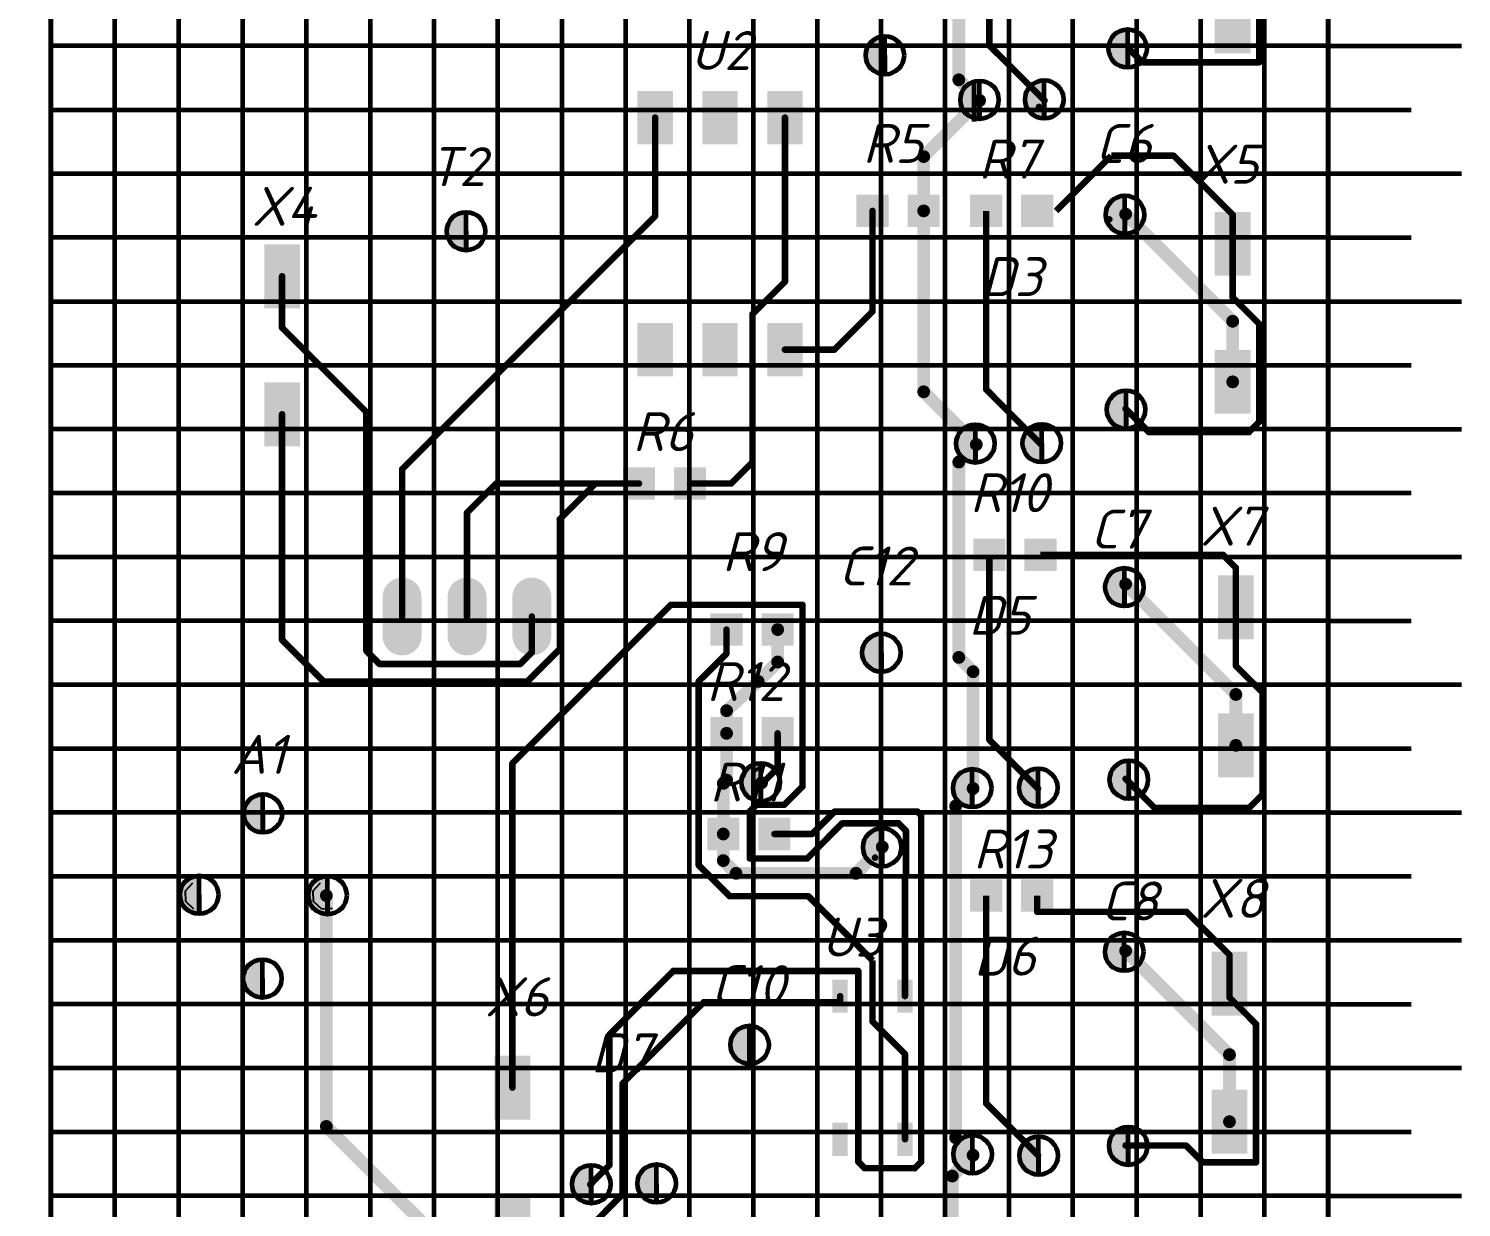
# Model space of a CAD drawing. Header units: millimetres. Extents: x 0 to 9139, y -367 to 2333.
# Drawn here: x 5731.8 to 5843.9, y 1647.3 to 1739.6 of the extents above; entities that cross this region are included whole.
import ezdxf

# ---------------------------------------------------------------- set-up
doc = ezdxf.new("R2010")
doc.units = ezdxf.units.MM
doc.header["$LTSCALE"] = 0.5
doc.layers.get('0').update_dxf_attribs({"lineweight": 60})
doc.layers.get('Defpoints').update_dxf_attribs({"color": 5})
for name, color, linetype in [('3-размеры', 6, 'Continuous'), ('TopLayer', 1, 'Continuous'), ('TopOverlay', 2, 'Continuous')]:
    doc.layers.add(name, color=color, linetype=linetype)
doc.layers.add('Слой1', color=7, linetype='Continuous', lineweight=60)
doc.styles.get("Standard").update_dxf_attribs({"font": 'isocpeui.ttf', "width": 0.9})
doc.dimstyles.new('ISO-25', dxfattribs={"dimtxt": 3.5, "dimasz": 3.5, "dimexe": 2, "dimexo": 0, "dimgap": 1, "dimtad": 1, "dimtoh": 1, "dimdec": 0, "dimtxsty": 'Standard', "dimcen": 2.5, "dimadec": 0, "dimazin": 0, "dimtfac": 1, "dimtdec": 0, "dimtmove": 0, "dimatfit": 3, "dimldrblk": 'DOTSMALL', "dimfxl": 1, "dimarcsym": 0})

# ---------------------------------------------------------------- blocks, each defined once
blk = doc.blocks.new('*U71')
blk.add_line((0, 1.97), (0, -1.97))
blk = doc.blocks.new('*U72')
at = {"color": 0, "linetype": 'ByBlock', "lineweight": -2, "transparency": 16777216}
for p in [(0, 0), (10, 0), (20, 0), (30, 0), (40, 0), (50, 0), (60, 0), (70, 0), (80, 0), (90, 0)]:
    blk.add_blockref('*U71', p, dxfattribs=at)
blk = doc.blocks.new('*U67')
blk.add_line((3.25, 0), (-3.25, 0))
blk = doc.blocks.new('*U68')
at = {"color": 0, "linetype": 'ByBlock', "lineweight": -2, "transparency": 16777216}
for p in [(0, 0), (0, -5), (0, -10), (0, -15), (0, -20), (0, -25), (0, -30), (0, -35), (0, -40), (0, -45), (0, -50), (0, -55), (0, -60), (0, -65), (0, -70), (0, -75), (0, -80), (0, -85), (0, -90)]:
    blk.add_blockref('*U67', p, dxfattribs=at)
blk = doc.blocks.new('*D83')
at = {"layer": '3-размеры', "color": 0, "lineweight": -2, "transparency": 16777216}
for p, q in [((5733.51, 1793.23), (5715.27, 1793.23)), ((5717.27, 1789.73), (5717.27, 1491.73)), ((5733.51, 1488.23), (5715.27, 1488.23))]:
    blk.add_line(p, q, dxfattribs=at)
at = {"layer": '3-размеры', "color": 0, "transparency": 16777216}
for points in [[(5716.68, 1789.73), (5717.85, 1789.73), (5717.27, 1793.23)], [(5716.68, 1491.73), (5717.85, 1491.73), (5717.27, 1488.23)]]:
    blk.add_solid(points, dxfattribs=at)
at = {"layer": 'Defpoints', "color": 0, "transparency": 16777216}
for p in [(5733.51, 1793.23), (5717.27, 1488.23), (5733.51, 1488.23)]:
    blk.add_point(p, dxfattribs=at)
at = {"layer": '3-размеры', "color": 0, "transparency": 16777216, "insert": (5714.52, 1640.73), "char_height": 3.5, "attachment_point": 5, "rotation": 90}
blk.add_mtext('150h12', dxfattribs=at)
blk = doc.blocks.new('_DotSmall')
at = {"color": 0, "linetype": 'ByBlock', "const_width": 0.5}
blk.add_lwpolyline([(-0.0625, 0, 1), (0.0625, 0, 1)], format="xyb", close=True, dxfattribs=at)
blk = doc.blocks.new('*D78')
at = {"layer": '3-размеры', "color": 0, "lineweight": -2, "transparency": 16777216}
for p, q in [((5738.51, 1783.23), (5725.18, 1783.23)), ((5727.18, 1779.73), (5727.18, 1496.76)), ((5738.52, 1493.26), (5725.18, 1493.26))]:
    blk.add_line(p, q, dxfattribs=at)
at = {"layer": '3-размеры', "color": 0, "transparency": 16777216}
for points in [[(5726.6, 1779.73), (5727.76, 1779.73), (5727.18, 1783.23)], [(5726.6, 1496.76), (5727.76, 1496.76), (5727.18, 1493.26)]]:
    blk.add_solid(points, dxfattribs=at)
at = {"layer": 'Defpoints', "color": 0, "transparency": 16777216}
for p in [(5738.51, 1783.23), (5727.18, 1493.26), (5738.52, 1493.26)]:
    blk.add_point(p, dxfattribs=at)
at = {"layer": '3-размеры', "color": 0, "transparency": 16777216, "insert": (5724.43, 1638.25), "char_height": 3.5, "attachment_point": 5, "rotation": 90}
blk.add_mtext('145%%P0.2', dxfattribs=at)
blk = doc.blocks.new('*U73')
for p, q in [((5, 152.5), (5, -152.5)), ((-5, 147.5), (-5, -152.5)), ((0.01, -152.5), (0.01, 147.5))]:
    blk.add_line(p, q)
blk = doc.blocks.new('*U74')
at = {"color": 0, "linetype": 'ByBlock', "lineweight": -2, "transparency": 16777216}
for p in [(0, 0), (15, 0), (30, 0), (45, 0), (60, 0), (75, 0), (90, 0)]:
    blk.add_blockref('*U73', p, dxfattribs=at)
blk = doc.blocks.new('*U75')
for p, q in [((50, 5), (-50, 5)), ((-50, 0), (50, 0)), ((-50, -5), (50, -5))]:
    blk.add_line(p, q)
blk = doc.blocks.new('*U76')
at = {"color": 0, "linetype": 'ByBlock', "lineweight": -2, "transparency": 16777216}
for p in [(0, 240), (0, 225), (0, 210), (0, 195), (0, 180), (0, 165), (0, 150)]:
    blk.add_blockref('*U75', p, dxfattribs=at)

msp = doc.modelspace()

# ---------------------------------------------------------------- hatches: boundary and pattern name
h = msp.add_hatch(color=256)
h.dxf.hatch_style = 1
h.paths.add_polyline_path([(5798.81, 1738.99, 0.414214), (5797.31, 1737.49, 0.414214), (5798.81, 1735.99), (5798.81, 1737.49)])
h = msp.add_hatch(color=256)
h.dxf.hatch_style = 1
h.paths.add_polyline_path([(5817.82, 1739.52, 0.414214), (5816.32, 1738.02, 0.414214), (5817.82, 1736.52), (5817.82, 1738.02)])
h = msp.add_hatch(color=256)
h.dxf.hatch_style = 1
h.paths.add_polyline_path([(5806.22, 1735.5, 0.414214), (5804.72, 1734, 0.414214), (5806.22, 1732.5), (5806.22, 1734)])
h = msp.add_hatch(color=256)
h.dxf.hatch_style = 1
h.paths.add_polyline_path([(5811.29, 1735.54, 0.414214), (5809.79, 1734.04, 0.414214), (5811.29, 1732.54), (5811.29, 1734.04)])
h = msp.add_hatch(color=256)
h.dxf.hatch_style = 1
h.paths.add_polyline_path([(5817.61, 1726.51, 0.414214), (5816.11, 1725.01, 0.414214), (5817.61, 1723.51), (5817.61, 1725.01)])
h = msp.add_hatch(color=256)
h.dxf.hatch_style = 1
h.paths.add_polyline_path([(5766.02, 1725.22, 0.414214), (5764.52, 1723.72, 0.414214), (5766.02, 1722.22), (5766.02, 1723.72)])
h = msp.add_hatch(color=256)
h.dxf.hatch_style = 1
h.paths.add_polyline_path([(5817.69, 1711.26, 0.414214), (5816.19, 1709.76, 0.414214), (5817.69, 1708.26), (5817.69, 1709.76)])
h = msp.add_hatch(color=256)
h.dxf.hatch_style = 1
h.paths.add_polyline_path([(5805.9, 1708.6, 0.414214), (5804.4, 1707.1, 0.414214), (5805.9, 1705.6), (5805.9, 1707.1)])
h = msp.add_hatch(color=256)
h.dxf.hatch_style = 1
h.paths.add_polyline_path([(5811.09, 1708.63, 0.414214), (5809.59, 1707.13, 0.414214), (5811.09, 1705.63), (5811.09, 1707.13)])
h = msp.add_hatch(color=256)
h.dxf.hatch_style = 1
h.paths.add_polyline_path([(5817.56, 1697.36, 0.414214), (5816.06, 1695.86, 0.414214), (5817.56, 1694.36), (5817.56, 1695.86)])
h = msp.add_hatch(color=256)
h.dxf.hatch_style = 1
h.paths.add_polyline_path([(5798.54, 1692.23, 0.414214), (5797.04, 1690.73, 0.414214), (5798.54, 1689.23), (5798.54, 1690.73)])
h = msp.add_hatch(color=256)
h.dxf.hatch_style = 1
h.paths.add_polyline_path([(5789.09, 1682.09, 0.414214), (5787.59, 1680.59, 0.414214), (5789.09, 1679.09), (5789.09, 1680.59)])
h = msp.add_hatch(color=256)
h.dxf.hatch_style = 1
h.paths.add_polyline_path([(5805.65, 1681.63, 0.414214), (5804.15, 1680.13, 0.414214), (5805.65, 1678.63), (5805.65, 1680.13)])
h = msp.add_hatch(color=256)
h.dxf.hatch_style = 1
h.paths.add_polyline_path([(5810.82, 1681.67, 0.414214), (5809.32, 1680.17, 0.414214), (5810.82, 1678.67), (5810.82, 1680.17)])
h = msp.add_hatch(color=256)
h.dxf.hatch_style = 1
h.paths.add_polyline_path([(5817.91, 1682.3, 0.414214), (5816.41, 1680.8, 0.414214), (5817.91, 1679.3), (5817.91, 1680.8)])
h = msp.add_hatch(color=256)
h.dxf.hatch_style = 1
h.paths.add_polyline_path([(5750.12, 1679.65, 0.414214), (5748.62, 1678.15, 0.414214), (5750.12, 1676.65), (5750.12, 1678.15)])
h = msp.add_hatch(color=256)
h.dxf.hatch_style = 1
h.paths.add_polyline_path([(5798.6, 1677, 0.414214), (5797.1, 1675.5, 0.414214), (5798.6, 1674), (5798.6, 1675.5)])
h = msp.add_hatch(color=256)
h.dxf.hatch_style = 1
h.paths.add_polyline_path([(5745.13, 1673.28, 0.414214), (5743.63, 1671.78, 0.414214), (5745.13, 1670.28), (5745.13, 1671.78)])
h = msp.add_hatch(color=256)
h.dxf.hatch_style = 1
h.paths.add_polyline_path([(5755.18, 1673.25, 0.414214), (5753.68, 1671.75, 0.414214), (5755.18, 1670.25), (5755.18, 1671.75)])
h = msp.add_hatch(color=256)
h.dxf.hatch_style = 1
h.paths.add_polyline_path([(5817.55, 1668.82, 0.414214), (5816.05, 1667.32, 0.414214), (5817.55, 1665.82), (5817.55, 1667.32)])
h = msp.add_hatch(color=256)
h.dxf.hatch_style = 1
h.paths.add_polyline_path([(5750.08, 1666.73, 0.414214), (5748.58, 1665.23, 0.414214), (5750.08, 1663.73), (5750.08, 1665.23)])
h = msp.add_hatch(color=256)
h.dxf.hatch_style = 1
h.paths.add_polyline_path([(5788.22, 1661.54, 0.414214), (5786.72, 1660.04, 0.414214), (5788.22, 1658.54), (5788.22, 1660.04)])
h = msp.add_hatch(color=256)
h.dxf.hatch_style = 1
h.paths.add_polyline_path([(5817.86, 1653.63, 0.414214), (5816.36, 1652.13, 0.414214), (5817.86, 1650.63), (5817.86, 1652.13)])
h = msp.add_hatch(color=256)
h.dxf.hatch_style = 1
h.paths.add_polyline_path([(5805.68, 1652.97, 0.414214), (5804.18, 1651.47, 0.414214), (5805.68, 1649.97), (5805.68, 1651.47)])
h = msp.add_hatch(color=256)
h.dxf.hatch_style = 1
h.paths.add_polyline_path([(5810.85, 1652.87, 0.414214), (5809.35, 1651.37, 0.414214), (5810.85, 1649.87), (5810.85, 1651.37)])
h = msp.add_hatch(color=256)
h.dxf.hatch_style = 1
h.paths.add_polyline_path([(5775.83, 1650.63, 0.414214), (5774.33, 1649.13, 0.414214), (5775.83, 1647.63), (5775.83, 1649.13)])
h = msp.add_hatch(color=256)
h.dxf.hatch_style = 1
h.paths.add_polyline_path([(5780.94, 1650.69, 0.414214), (5779.44, 1649.19, 0.414214), (5780.94, 1647.69), (5780.94, 1649.19)])

# ---------------------------------------------------------------- linework, layer by layer
for p, q in [((5733.51, 1488.23), (5733.51, 1788.23)), ((5833.51, 1488.23), (5833.51, 1788.23)), ((5833.51, 1785.73), (5833.51, 1488.23))]:
    msp.add_line(p, q)
at = {"layer": 'TopLayer'}
for p, q in [((5744.05, 1672.09), (5744.63, 1672.72)), ((5754.05, 1672.09), (5754.63, 1672.72)), ((5744.09, 1671.25), (5744.05, 1672.09)), ((5744.72, 1670.67), (5744.09, 1671.25)), ((5754.09, 1671.25), (5754.05, 1672.09)), ((5754.72, 1670.67), (5754.09, 1671.25)), ((5755.56, 1670.71), (5754.72, 1670.67))]:
    msp.add_line(p, q, dxfattribs=at)
for points, const_width in [([(5804.6, 1735.57), (5804.6, 1760.51)], 1), ([(5806.99, 1738.26), (5806.99, 1753.25)], 0.508), ([(5828.12, 1736.94), (5828.12, 1745.38)], 0.508), ([(5811.31, 1733.95), (5806.99, 1738.26)], 0.508), ([(5818.98, 1736.94), (5817.91, 1738.01)], 0.508), ([(5828.12, 1736.94), (5818.98, 1736.94)], 0.508), ([(5806.23, 1733.95), (5804.6, 1735.57)], 1), ([(5806.23, 1733.95), (5801.85, 1729.56)], 1), ([(5780.83, 1724.9), (5780.83, 1732.61)], 0.508), ([(5790.99, 1719.77), (5790.99, 1732.61)], 0.508), ([(5801.85, 1725.31), (5801.85, 1729.56)], 1), ([(5816.54, 1729.63), (5812.22, 1725.31)], 0.508), ([(5821.42, 1729.63), (5816.54, 1729.63)], 0.508), ([(5826.04, 1725.01), (5821.42, 1729.63)], 0.508), ([(5780.83, 1724.9), (5761.02, 1705.09)], 0.508), ([(5797.85, 1717.44), (5797.85, 1725.31)], 0.508), ([(5801.85, 1711.15), (5801.85, 1725.31)], 1), ([(5806.74, 1711.34), (5806.74, 1725.31)], 0.508), ([(5826.04, 1716.67), (5817.66, 1725.06)], 1), ([(5826.04, 1722.73), (5826.04, 1725.01)], 0.508), ([(5826.04, 1718.55), (5826.04, 1722.73)], 0.508), ([(5751.62, 1716.17), (5751.62, 1720.19)], 0.508), ([(5790.99, 1719.77), (5788.45, 1717.23)], 0.508), ([(5828.12, 1716.47), (5826.04, 1718.55)], 0.508), ([(5788.45, 1705.65), (5788.45, 1717.23)], 0.508), ([(5797.85, 1717.44), (5794.86, 1714.45)], 0.508), ([(5758.22, 1709.56), (5751.62, 1716.17)], 0.508), ([(5826.04, 1711.93), (5826.04, 1716.67)], 1), ([(5828.12, 1708.8), (5828.12, 1716.47)], 0.508), ([(5794.86, 1714.45), (5790.99, 1714.45)], 0.508), ([(5805.97, 1707.02), (5801.85, 1711.15)], 1), ([(5811.05, 1707.02), (5806.74, 1711.34)], 0.508), ([(5751.62, 1691.73), (5751.62, 1709.39)], 0.508), ([(5758.22, 1690.87), (5758.22, 1709.56)], 0.508), ([(5819.49, 1707.99), (5817.66, 1709.82)], 0.508), ([(5827.31, 1707.99), (5819.49, 1707.99)], 0.508), ([(5828.12, 1708.8), (5827.31, 1707.99)], 0.508), ([(5805.97, 1707.02), (5804.6, 1705.65)], 1), ([(5804.6, 1690.36), (5804.6, 1705.65)], 1), ([(5761.02, 1693.56), (5761.02, 1705.09)], 0.508), ([(5788.45, 1705.65), (5786.77, 1703.97)], 0.508), ([(5768.38, 1703.97), (5766.1, 1701.69)], 0.508), ([(5776.15, 1703.97), (5768.38, 1703.97)], 0.508), ([(5776.15, 1703.97), (5773.36, 1701.18)], 0.508), ([(5779.56, 1703.97), (5776.15, 1703.97)], 0.508), ([(5786.77, 1703.97), (5783.56, 1703.97)], 0.508), ([(5766.1, 1693.56), (5766.1, 1701.69)], 0.508), ([(5773.36, 1691.02), (5773.36, 1701.18)], 0.508), ([(5806.99, 1683.91), (5806.99, 1698.39)], 0.508), ([(5825.28, 1698.39), (5810.99, 1698.39)], 0.508), ([(5826.29, 1697.37), (5825.28, 1698.39)], 0.508), ([(5826.29, 1694.28), (5826.29, 1697.37)], 0.508), ([(5761.02, 1695.08), (5761.02, 1692.04)], 3.05), ([(5766.1, 1695.08), (5766.1, 1692.04)], 3.05), ([(5771.18, 1695.08), (5771.18, 1692.04)], 3.05), ([(5826.29, 1687.46), (5817.66, 1696.1)], 1), ([(5782.05, 1694.47), (5769.65, 1682.08)], 0.508), ([(5771.18, 1690.76), (5771.18, 1693.56)], 0.508), ([(5792.36, 1694.47), (5782.05, 1694.47)], 0.508), ([(5792.36, 1680.25), (5792.36, 1694.47)], 0.508), ([(5826.29, 1689.7), (5826.29, 1694.28)], 0.508), ([(5786.42, 1690.66), (5786.42, 1692.54)], 0.508), ([(5790.42, 1690), (5790.42, 1692.54)], 1), ([(5754.87, 1688.48), (5751.62, 1691.73)], 0.508), ([(5759.24, 1689.85), (5758.22, 1690.87)], 0.508), ([(5771.18, 1690.76), (5770.27, 1689.85)], 0.508), ([(5773.36, 1691.02), (5770.82, 1688.48)], 0.508), ([(5786.42, 1690.66), (5784.23, 1688.48)], 0.508), ([(5790.42, 1690), (5788.89, 1688.48)], 1), ([(5805.72, 1689.24), (5804.6, 1690.36)], 1), ([(5770.27, 1689.85), (5759.24, 1689.85)], 0.508), ([(5805.72, 1680.1), (5805.72, 1689.24)], 1), ([(5828.38, 1687.62), (5826.29, 1689.7)], 0.508), ([(5770.82, 1688.48), (5754.87, 1688.48)], 0.508), ([(5784.23, 1674.1), (5784.23, 1688.48)], 0.508), ([(5788.89, 1688.48), (5786.42, 1686.19)], 1), ([(5826.29, 1683.48), (5826.29, 1687.46)], 1), ([(5828.38, 1679.64), (5828.38, 1687.62)], 0.508), ([(5786.42, 1684.42), (5786.42, 1686.19)], 1), ([(5786.42, 1680.76), (5786.42, 1684.42)], 1), ([(5790.42, 1681.71), (5790.42, 1684.42)], 0.508), ([(5810.8, 1680.1), (5806.99, 1683.91)], 0.508), ([(5769.65, 1656.69), (5769.65, 1682.08)], 0.508), ([(5790.42, 1681.71), (5789.21, 1680.5)], 0.508), ([(5786.42, 1680.76), (5786.16, 1680.5)], 1), ([(5786.16, 1676.54), (5786.16, 1680.5)], 1), ([(5792.36, 1680.25), (5790.93, 1678.83)], 0.508), ([(5805.72, 1680.1), (5804.35, 1678.73)], 1), ([(5819.94, 1678.57), (5817.66, 1680.86)], 0.508), ([(5788.75, 1678.83), (5788.25, 1678.32)], 0.508), ([(5790.93, 1678.83), (5788.75, 1678.83)], 0.508), ([(5804.35, 1652.77), (5804.35, 1678.73)], 1), ([(5828.38, 1679.64), (5827.31, 1678.57)], 0.508), ([(5788.25, 1674.62), (5788.25, 1678.32)], 0.508), ([(5794.87, 1678.29), (5793.12, 1676.54)], 0.508), ([(5801.37, 1678.29), (5794.87, 1678.29)], 0.508), ([(5801.66, 1678), (5801.37, 1678.29)], 0.508), ([(5801.66, 1650.89), (5801.66, 1678)], 0.508), ([(5827.31, 1678.57), (5819.94, 1678.57)], 0.508), ([(5786.16, 1674.46), (5786.16, 1676.54)], 1), ([(5795.48, 1677.38), (5792.72, 1674.62)], 0.508), ([(5799.88, 1677.38), (5795.48, 1677.38)], 0.508), ([(5800.46, 1676.8), (5799.88, 1677.38)], 0.508), ([(5800.46, 1673.21), (5800.46, 1676.8)], 0.508), ([(5793.12, 1676.54), (5790.16, 1676.54)], 0.508), ([(5798.61, 1675.53), (5796.55, 1673.46)], 1), ([(5787.16, 1673.46), (5786.16, 1674.46)], 1), ([(5792.72, 1674.62), (5788.25, 1674.62)], 0.508), ([(5786.67, 1671.67), (5784.23, 1674.1)], 0.508), ([(5796.55, 1673.46), (5787.16, 1673.46)], 1), ([(5800.46, 1673.21), (5800.39, 1673.14)], 0.508), ([(5800.39, 1663.85), (5800.39, 1673.14)], 0.508), ([(5755.09, 1653.65), (5755.09, 1671.72)], 1), ([(5792.82, 1671.67), (5786.67, 1671.67)], 0.508), ([(5797.85, 1666.64), (5792.82, 1671.67)], 0.508), ([(5806.74, 1655.46), (5806.74, 1671.72)], 0.508), ([(5810.74, 1670.45), (5810.74, 1671.72)], 0.508), ([(5822.43, 1670.45), (5810.74, 1670.45)], 0.508), ([(5825.79, 1667.09), (5822.43, 1670.45)], 0.508), ([(5825.79, 1659.27), (5817.66, 1667.4)], 1), ([(5797.85, 1661.86), (5797.85, 1666.64)], 0.508), ([(5825.79, 1664.82), (5825.79, 1667.09)], 0.508), ([(5782.25, 1665.82), (5777.24, 1660.82)], 0.508), ([(5796.73, 1665.82), (5782.25, 1665.82)], 0.508), ([(5796.73, 1650.89), (5796.73, 1665.82)], 0.508), ([(5825.79, 1663.74), (5825.79, 1664.82)], 0.508), ([(5784.64, 1663.38), (5778.29, 1657.03)], 0.508), ([(5795.31, 1663.38), (5784.64, 1663.38)], 0.508), ([(5795.31, 1663.38), (5795.31, 1663.85)], 0.508), ([(5827.87, 1661.66), (5825.79, 1663.74)], 0.508), ([(5800.39, 1659.32), (5797.85, 1661.86)], 0.508), ([(5827.87, 1650.84), (5827.87, 1661.66)], 0.508), ([(5777.24, 1650.61), (5777.24, 1660.82)], 0.508), ([(5800.39, 1652.65), (5800.39, 1659.32)], 0.508), ([(5825.79, 1654.02), (5825.79, 1659.27)], 1), ([(5778.29, 1648.35), (5778.29, 1657.03)], 0.508), ([(5810.8, 1651.4), (5806.74, 1655.46)], 0.508), ([(5770.1, 1638.65), (5755.09, 1653.65)], 1), ([(5805.72, 1651.4), (5804.35, 1652.77)], 1), ([(5822.38, 1652.16), (5817.66, 1652.16)], 0.508), ([(5823.7, 1650.84), (5822.38, 1652.16)], 0.508), ([(5797.24, 1650.38), (5796.73, 1650.89)], 0.508), ([(5801.66, 1650.89), (5801.15, 1650.38)], 0.508), ([(5805.72, 1651.4), (5804.09, 1649.77)], 1), ([(5827.87, 1650.84), (5823.7, 1650.84)], 0.508), ([(5777.24, 1650.61), (5775.75, 1649.11)], 0.508), ([(5801.15, 1650.38), (5797.24, 1650.38)], 0.508), ([(5804.09, 1622.29), (5804.09, 1649.77)], 1), ([(5778.29, 1648.35), (5775.85, 1645.91)], 0.508)]:
    msp.add_lwpolyline(points, dxfattribs=dict(at, const_width=const_width))
for points, const_width in [([(5807.12, 1738.26, -1), (5806.86, 1738.26, -1)], 0.254), ([(5807.12, 1738.26, -1), (5806.86, 1738.26, -1)], 0.254), ([(5818.04, 1738.01, -1), (5817.79, 1738.01, -1)], 0.254), ([(5819.11, 1736.94, -1), (5818.85, 1736.94, -1)], 0.254), ([(5819.11, 1736.94, -1), (5818.85, 1736.94, -1)], 0.254), ([(5828.25, 1736.94, -1), (5828, 1736.94, -1)], 0.254), ([(5828.25, 1736.94, -1), (5828, 1736.94, -1)], 0.254), ([(5804.85, 1735.57, -1), (5804.35, 1735.57, -1)], 0.5), ([(5804.85, 1735.57, -1), (5804.35, 1735.57, -1)], 0.5), ([(5806.48, 1733.95, -1), (5805.98, 1733.95, -1)], 0.5), ([(5806.48, 1733.95, -1), (5805.98, 1733.95, -1)], 0.5), ([(5811.44, 1733.95, -1), (5811.18, 1733.95, -1)], 0.254), ([(5811, 1733.45, -1), (5810.75, 1733.45, -1)], 0.254), ([(5780.96, 1732.61, -1), (5780.7, 1732.61, -1)], 0.254), ([(5791.12, 1732.61, -1), (5790.86, 1732.61, -1)], 0.254), ([(5802.1, 1729.56, -1), (5801.6, 1729.56, -1)], 0.5), ([(5802.1, 1729.56, -1), (5801.6, 1729.56, -1)], 0.5), ([(5821.54, 1729.63, -1), (5821.29, 1729.63, -1)], 0.254), ([(5821.54, 1729.63, -1), (5821.29, 1729.63, -1)], 0.254), ([(5780.96, 1724.9, -1), (5780.7, 1724.9, -1)], 0.254), ([(5780.96, 1724.9, -1), (5780.7, 1724.9, -1)], 0.254), ([(5797.97, 1725.31, -1), (5797.72, 1725.31, -1)], 0.254), ([(5802.1, 1725.31, -1), (5801.6, 1725.31, -1)], 0.5), ([(5802.1, 1725.31, -1), (5801.6, 1725.31, -1)], 0.5), ([(5817.91, 1725.06, -1), (5817.41, 1725.06, -1)], 0.5), ([(5826.17, 1725.01, -1), (5825.91, 1725.01, -1)], 0.254), ([(5826.17, 1725.01, -1), (5825.91, 1725.01, -1)], 0.254), ([(5816.51, 1724.65, -1), (5816.26, 1724.65, -1)], 0.254), ([(5816.51, 1724.65, -1), (5816.26, 1724.65, -1)], 0.254), ([(5826.17, 1722.73, -1), (5825.91, 1722.73, -1)], 0.254), ([(5826.17, 1722.73, -1), (5825.91, 1722.73, -1)], 0.254), ([(5751.75, 1720.19, -1), (5751.49, 1720.19, -1)], 0.254), ([(5791.12, 1719.77, -1), (5790.86, 1719.77, -1)], 0.254), ([(5791.12, 1719.77, -1), (5790.86, 1719.77, -1)], 0.254), ([(5826.17, 1718.55, -1), (5825.91, 1718.55, -1)], 0.254), ([(5826.17, 1718.55, -1), (5825.91, 1718.55, -1)], 0.254), ([(5788.58, 1717.23, -1), (5788.32, 1717.23, -1)], 0.254), ([(5788.58, 1717.23, -1), (5788.32, 1717.23, -1)], 0.254), ([(5797.97, 1717.44, -1), (5797.72, 1717.44, -1)], 0.254), ([(5797.97, 1717.44, -1), (5797.72, 1717.44, -1)], 0.254), ([(5751.75, 1716.17, -1), (5751.49, 1716.17, -1)], 0.254), ([(5751.75, 1716.17, -1), (5751.49, 1716.17, -1)], 0.254), ([(5826.29, 1716.67, -1), (5825.79, 1716.67, -1)], 0.5), ([(5826.29, 1716.67, -1), (5825.79, 1716.67, -1)], 0.5), ([(5828.25, 1716.47, -1), (5828, 1716.47, -1)], 0.254), ([(5828.25, 1716.47, -1), (5828, 1716.47, -1)], 0.254), ([(5791.12, 1714.45, -1), (5790.86, 1714.45, -1)], 0.254), ([(5794.99, 1714.45, -1), (5794.74, 1714.45, -1)], 0.254), ([(5794.99, 1714.45, -1), (5794.74, 1714.45, -1)], 0.254), ([(5802.1, 1711.15, -1), (5801.6, 1711.15, -1)], 0.5), ([(5802.1, 1711.15, -1), (5801.6, 1711.15, -1)], 0.5), ([(5826.29, 1711.93, -1), (5825.79, 1711.93, -1)], 0.5), ([(5806.86, 1711.34, -1), (5806.61, 1711.34, -1)], 0.254), ([(5806.86, 1711.34, -1), (5806.61, 1711.34, -1)], 0.254), ([(5751.75, 1709.39, -1), (5751.49, 1709.39, -1)], 0.254), ([(5758.35, 1709.56, -1), (5758.1, 1709.56, -1)], 0.254), ([(5758.35, 1709.56, -1), (5758.1, 1709.56, -1)], 0.254), ([(5817.79, 1709.82, -1), (5817.53, 1709.82, -1)], 0.254), ([(5819.61, 1707.99, -1), (5819.36, 1707.99, -1)], 0.254), ([(5819.61, 1707.99, -1), (5819.36, 1707.99, -1)], 0.254), ([(5827.44, 1707.99, -1), (5827.18, 1707.99, -1)], 0.254), ([(5827.44, 1707.99, -1), (5827.18, 1707.99, -1)], 0.254), ([(5828.25, 1708.8, -1), (5828, 1708.8, -1)], 0.254), ([(5828.25, 1708.8, -1), (5828, 1708.8, -1)], 0.254), ([(5806.22, 1707.02, -1), (5805.72, 1707.02, -1)], 0.5), ([(5806.22, 1707.02, -1), (5805.72, 1707.02, -1)], 0.5), ([(5811.18, 1707.02, -1), (5810.93, 1707.02, -1)], 0.254), ([(5804.85, 1705.65, -1), (5804.35, 1705.65, -1)], 0.5), ([(5804.85, 1705.65, -1), (5804.35, 1705.65, -1)], 0.5), ([(5761.14, 1705.09, -1), (5760.89, 1705.09, -1)], 0.254), ([(5761.14, 1705.09, -1), (5760.89, 1705.09, -1)], 0.254), ([(5788.58, 1705.65, -1), (5788.32, 1705.65, -1)], 0.254), ([(5788.58, 1705.65, -1), (5788.32, 1705.65, -1)], 0.254), ([(5768.51, 1703.97, -1), (5768.26, 1703.97, -1)], 0.254), ([(5768.51, 1703.97, -1), (5768.26, 1703.97, -1)], 0.254), ([(5776.28, 1703.97, -1), (5776.03, 1703.97, -1)], 0.254), ([(5776.28, 1703.97, -1), (5776.03, 1703.97, -1)], 0.254), ([(5776.28, 1703.97, -1), (5776.03, 1703.97, -1)], 0.254), ([(5779.69, 1703.97, -1), (5779.43, 1703.97, -1)], 0.254), ([(5783.69, 1703.97, -1), (5783.43, 1703.97, -1)], 0.254), ([(5786.9, 1703.97, -1), (5786.65, 1703.97, -1)], 0.254), ([(5786.9, 1703.97, -1), (5786.65, 1703.97, -1)], 0.254), ([(5766.22, 1701.69, -1), (5765.97, 1701.69, -1)], 0.254), ([(5766.22, 1701.69, -1), (5765.97, 1701.69, -1)], 0.254), ([(5773.49, 1701.18, -1), (5773.23, 1701.18, -1)], 0.254), ([(5773.49, 1701.18, -1), (5773.23, 1701.18, -1)], 0.254), ([(5825.41, 1698.39, -1), (5825.15, 1698.39, -1)], 0.254), ([(5825.41, 1698.39, -1), (5825.15, 1698.39, -1)], 0.254), ([(5826.42, 1697.37, -1), (5826.17, 1697.37, -1)], 0.254), ([(5826.42, 1697.37, -1), (5826.17, 1697.37, -1)], 0.254), ([(5761.78, 1695.08, -1), (5760.25, 1695.08, -1)], 1.52), ([(5766.86, 1695.08, -1), (5765.33, 1695.08, -1)], 1.52), ([(5771.94, 1695.08, -1), (5770.41, 1695.08, -1)], 1.52), ([(5817.91, 1696.1, -1), (5817.41, 1696.1, -1)], 0.5), ([(5761.14, 1693.56, -1), (5760.89, 1693.56, -1)], 0.254), ([(5766.22, 1693.56, -1), (5765.97, 1693.56, -1)], 0.254), ([(5771.3, 1693.56, -1), (5771.05, 1693.56, -1)], 0.254), ([(5782.17, 1694.47, -1), (5781.92, 1694.47, -1)], 0.254), ([(5782.17, 1694.47, -1), (5781.92, 1694.47, -1)], 0.254), ([(5792.49, 1694.47, -1), (5792.23, 1694.47, -1)], 0.254), ([(5792.49, 1694.47, -1), (5792.23, 1694.47, -1)], 0.254), ([(5826.42, 1694.28, -1), (5826.17, 1694.28, -1)], 0.254), ([(5826.42, 1694.28, -1), (5826.17, 1694.28, -1)], 0.254), ([(5761.78, 1692.04, -1), (5760.25, 1692.04, -1)], 1.52), ([(5766.86, 1692.04, -1), (5765.33, 1692.04, -1)], 1.52), ([(5771.94, 1692.04, -1), (5770.41, 1692.04, -1)], 1.52), ([(5786.54, 1692.54, -1), (5786.29, 1692.54, -1)], 0.254), ([(5790.67, 1692.54, -1), (5790.17, 1692.54, -1)], 0.5), ([(5751.75, 1691.73, -1), (5751.49, 1691.73, -1)], 0.254), ([(5751.75, 1691.73, -1), (5751.49, 1691.73, -1)], 0.254), ([(5758.35, 1690.87, -1), (5758.1, 1690.87, -1)], 0.254), ([(5758.35, 1690.87, -1), (5758.1, 1690.87, -1)], 0.254), ([(5771.3, 1690.76, -1), (5771.05, 1690.76, -1)], 0.254), ([(5771.3, 1690.76, -1), (5771.05, 1690.76, -1)], 0.254), ([(5773.49, 1691.02, -1), (5773.23, 1691.02, -1)], 0.254), ([(5773.49, 1691.02, -1), (5773.23, 1691.02, -1)], 0.254), ([(5786.54, 1690.66, -1), (5786.29, 1690.66, -1)], 0.254), ([(5786.54, 1690.66, -1), (5786.29, 1690.66, -1)], 0.254), ([(5790.67, 1690, -1), (5790.17, 1690, -1)], 0.5), ([(5790.67, 1690, -1), (5790.17, 1690, -1)], 0.5), ([(5804.85, 1690.36, -1), (5804.35, 1690.36, -1)], 0.5), ([(5804.85, 1690.36, -1), (5804.35, 1690.36, -1)], 0.5), ([(5759.37, 1689.85, -1), (5759.11, 1689.85, -1)], 0.254), ([(5759.37, 1689.85, -1), (5759.11, 1689.85, -1)], 0.254), ([(5770.4, 1689.85, -1), (5770.14, 1689.85, -1)], 0.254), ([(5770.4, 1689.85, -1), (5770.14, 1689.85, -1)], 0.254), ([(5805.97, 1689.24, -1), (5805.47, 1689.24, -1)], 0.5), ([(5805.97, 1689.24, -1), (5805.47, 1689.24, -1)], 0.5), ([(5826.42, 1689.7, -1), (5826.17, 1689.7, -1)], 0.254), ([(5826.42, 1689.7, -1), (5826.17, 1689.7, -1)], 0.254), ([(5755, 1688.48, -1), (5754.74, 1688.48, -1)], 0.254), ([(5755, 1688.48, -1), (5754.74, 1688.48, -1)], 0.254), ([(5770.95, 1688.48, -1), (5770.69, 1688.48, -1)], 0.254), ([(5770.95, 1688.48, -1), (5770.69, 1688.48, -1)], 0.254), ([(5784.36, 1688.48, -1), (5784.11, 1688.48, -1)], 0.254), ([(5784.36, 1688.48, -1), (5784.11, 1688.48, -1)], 0.254), ([(5789.14, 1688.48, -1), (5788.64, 1688.48, -1)], 0.5), ([(5789.14, 1688.48, -1), (5788.64, 1688.48, -1)], 0.5), ([(5826.54, 1687.46, -1), (5826.04, 1687.46, -1)], 0.5), ([(5826.54, 1687.46, -1), (5826.04, 1687.46, -1)], 0.5), ([(5828.5, 1687.62, -1), (5828.25, 1687.62, -1)], 0.254), ([(5828.5, 1687.62, -1), (5828.25, 1687.62, -1)], 0.254), ([(5786.67, 1686.19, -1), (5786.17, 1686.19, -1)], 0.5), ([(5786.67, 1686.19, -1), (5786.17, 1686.19, -1)], 0.5), ([(5786.67, 1684.42, -1), (5786.17, 1684.42, -1)], 0.5), ([(5786.67, 1684.42, -1), (5786.17, 1684.42, -1)], 0.5), ([(5790.54, 1684.42, -1), (5790.29, 1684.42, -1)], 0.254), ([(5807.12, 1683.91, -1), (5806.86, 1683.91, -1)], 0.254), ([(5807.12, 1683.91, -1), (5806.86, 1683.91, -1)], 0.254), ([(5826.54, 1683.48, -1), (5826.04, 1683.48, -1)], 0.5), ([(5769.78, 1682.08, -1), (5769.53, 1682.08, -1)], 0.254), ([(5769.78, 1682.08, -1), (5769.53, 1682.08, -1)], 0.254), ([(5790.54, 1681.71, -1), (5790.29, 1681.71, -1)], 0.254), ([(5790.54, 1681.71, -1), (5790.29, 1681.71, -1)], 0.254), ([(5786.41, 1680.5, -1), (5785.91, 1680.5, -1)], 0.5), ([(5786.41, 1680.5, -1), (5785.91, 1680.5, -1)], 0.5), ([(5786.67, 1680.76, -1), (5786.17, 1680.76, -1)], 0.5), ([(5786.67, 1680.76, -1), (5786.17, 1680.76, -1)], 0.5), ([(5789.41, 1680.55, -1), (5788.91, 1680.55, -1)], 0.5), ([(5789.41, 1680.55, -1), (5788.91, 1680.55, -1)], 0.5), ([(5789.34, 1680.5, -1), (5789.08, 1680.5, -1)], 0.254), ([(5792.49, 1680.25, -1), (5792.23, 1680.25, -1)], 0.254), ([(5792.49, 1680.25, -1), (5792.23, 1680.25, -1)], 0.254), ([(5805.97, 1680.1, -1), (5805.47, 1680.1, -1)], 0.5), ([(5805.97, 1680.1, -1), (5805.47, 1680.1, -1)], 0.5), ([(5810.93, 1680.1, -1), (5810.67, 1680.1, -1)], 0.254), ([(5817.79, 1680.86, -1), (5817.53, 1680.86, -1)], 0.254), ([(5788.88, 1678.83, -1), (5788.63, 1678.83, -1)], 0.254), ([(5788.88, 1678.83, -1), (5788.63, 1678.83, -1)], 0.254), ([(5791.06, 1678.83, -1), (5790.81, 1678.83, -1)], 0.254), ([(5791.06, 1678.83, -1), (5790.81, 1678.83, -1)], 0.254), ([(5804.6, 1678.73, -1), (5804.1, 1678.73, -1)], 0.5), ([(5804.6, 1678.73, -1), (5804.1, 1678.73, -1)], 0.5), ([(5828.5, 1679.64, -1), (5828.25, 1679.64, -1)], 0.254), ([(5828.5, 1679.64, -1), (5828.25, 1679.64, -1)], 0.254), ([(5788.37, 1678.32, -1), (5788.12, 1678.32, -1)], 0.254), ([(5788.37, 1678.32, -1), (5788.12, 1678.32, -1)], 0.254), ([(5795, 1678.29, -1), (5794.74, 1678.29, -1)], 0.254), ([(5795, 1678.29, -1), (5794.74, 1678.29, -1)], 0.254), ([(5801.5, 1678.29, -1), (5801.24, 1678.29, -1)], 0.254), ([(5801.5, 1678.29, -1), (5801.24, 1678.29, -1)], 0.254), ([(5801.78, 1678, -1), (5801.53, 1678, -1)], 0.254), ([(5801.78, 1678, -1), (5801.53, 1678, -1)], 0.254), ([(5820.07, 1678.57, -1), (5819.82, 1678.57, -1)], 0.254), ([(5820.07, 1678.57, -1), (5819.82, 1678.57, -1)], 0.254), ([(5827.44, 1678.57, -1), (5827.18, 1678.57, -1)], 0.254), ([(5827.44, 1678.57, -1), (5827.18, 1678.57, -1)], 0.254), ([(5786.41, 1676.54, -1), (5785.91, 1676.54, -1)], 0.5), ([(5786.41, 1676.54, -1), (5785.91, 1676.54, -1)], 0.5), ([(5795.61, 1677.38, -1), (5795.36, 1677.38, -1)], 0.254), ([(5795.61, 1677.38, -1), (5795.36, 1677.38, -1)], 0.254), ([(5800.01, 1677.38, -1), (5799.75, 1677.38, -1)], 0.254), ([(5800.01, 1677.38, -1), (5799.75, 1677.38, -1)], 0.254), ([(5800.59, 1676.8, -1), (5800.34, 1676.8, -1)], 0.254), ([(5800.59, 1676.8, -1), (5800.34, 1676.8, -1)], 0.254), ([(5790.29, 1676.54, -1), (5790.04, 1676.54, -1)], 0.254), ([(5793.25, 1676.54, -1), (5793, 1676.54, -1)], 0.254), ([(5793.25, 1676.54, -1), (5793, 1676.54, -1)], 0.254), ([(5798.86, 1675.53, -1), (5798.36, 1675.53, -1)], 0.5), ([(5786.41, 1674.46, -1), (5785.91, 1674.46, -1)], 0.5), ([(5786.41, 1674.46, -1), (5785.91, 1674.46, -1)], 0.5), ([(5788.37, 1674.62, -1), (5788.12, 1674.62, -1)], 0.254), ([(5788.37, 1674.62, -1), (5788.12, 1674.62, -1)], 0.254), ([(5792.85, 1674.62, -1), (5792.6, 1674.62, -1)], 0.254), ([(5792.85, 1674.62, -1), (5792.6, 1674.62, -1)], 0.254), ([(5798.17, 1674.69, -1), (5797.91, 1674.69, -1)], 0.254), ([(5798.17, 1674.69, -1), (5797.91, 1674.69, -1)], 0.254), ([(5784.36, 1674.1, -1), (5784.11, 1674.1, -1)], 0.254), ([(5784.36, 1674.1, -1), (5784.11, 1674.1, -1)], 0.254), ([(5787.41, 1673.46, -1), (5786.91, 1673.46, -1)], 0.5), ([(5787.41, 1673.46, -1), (5786.91, 1673.46, -1)], 0.5), ([(5796.8, 1673.46, -1), (5796.3, 1673.46, -1)], 0.5), ([(5796.8, 1673.46, -1), (5796.3, 1673.46, -1)], 0.5), ([(5800.59, 1673.21, -1), (5800.34, 1673.21, -1)], 0.254), ([(5800.59, 1673.21, -1), (5800.34, 1673.21, -1)], 0.254), ([(5800.51, 1673.14, -1), (5800.26, 1673.14, -1)], 0.254), ([(5800.51, 1673.14, -1), (5800.26, 1673.14, -1)], 0.254), ([(5755.34, 1671.72, -1), (5754.84, 1671.72, -1)], 0.5), ([(5786.8, 1671.67, -1), (5786.54, 1671.67, -1)], 0.254), ([(5786.8, 1671.67, -1), (5786.54, 1671.67, -1)], 0.254), ([(5792.94, 1671.67, -1), (5792.69, 1671.67, -1)], 0.254), ([(5792.94, 1671.67, -1), (5792.69, 1671.67, -1)], 0.254), ([(5810.86, 1670.45, -1), (5810.61, 1670.45, -1)], 0.254), ([(5810.86, 1670.45, -1), (5810.61, 1670.45, -1)], 0.254), ([(5822.56, 1670.45, -1), (5822.31, 1670.45, -1)], 0.254), ([(5822.56, 1670.45, -1), (5822.31, 1670.45, -1)], 0.254), ([(5817.91, 1667.4, -1), (5817.41, 1667.4, -1)], 0.5), ([(5825.91, 1667.09, -1), (5825.66, 1667.09, -1)], 0.254), ([(5825.91, 1667.09, -1), (5825.66, 1667.09, -1)], 0.254), ([(5782.38, 1665.82, -1), (5782.12, 1665.82, -1)], 0.254), ([(5782.38, 1665.82, -1), (5782.12, 1665.82, -1)], 0.254), ([(5796.86, 1665.82, -1), (5796.6, 1665.82, -1)], 0.254), ([(5796.86, 1665.82, -1), (5796.6, 1665.82, -1)], 0.254), ([(5825.91, 1664.82, -1), (5825.66, 1664.82, -1)], 0.254), ([(5825.91, 1664.82, -1), (5825.66, 1664.82, -1)], 0.254), ([(5784.77, 1663.38, -1), (5784.51, 1663.38, -1)], 0.254), ([(5784.77, 1663.38, -1), (5784.51, 1663.38, -1)], 0.254), ([(5795.43, 1663.85, -1), (5795.18, 1663.85, -1)], 0.254), ([(5795.43, 1663.38, -1), (5795.18, 1663.38, -1)], 0.254), ([(5795.43, 1663.38, -1), (5795.18, 1663.38, -1)], 0.254), ([(5800.51, 1663.85, -1), (5800.26, 1663.85, -1)], 0.254), ([(5825.91, 1663.74, -1), (5825.66, 1663.74, -1)], 0.254), ([(5825.91, 1663.74, -1), (5825.66, 1663.74, -1)], 0.254), ([(5797.97, 1661.86, -1), (5797.72, 1661.86, -1)], 0.254), ([(5797.97, 1661.86, -1), (5797.72, 1661.86, -1)], 0.254), ([(5828, 1661.66, -1), (5827.74, 1661.66, -1)], 0.254), ([(5828, 1661.66, -1), (5827.74, 1661.66, -1)], 0.254), ([(5777.37, 1660.82, -1), (5777.12, 1660.82, -1)], 0.254), ([(5777.37, 1660.82, -1), (5777.12, 1660.82, -1)], 0.254), ([(5800.51, 1659.32, -1), (5800.26, 1659.32, -1)], 0.254), ([(5800.51, 1659.32, -1), (5800.26, 1659.32, -1)], 0.254), ([(5826.04, 1659.27, -1), (5825.54, 1659.27, -1)], 0.5), ([(5826.04, 1659.27, -1), (5825.54, 1659.27, -1)], 0.5), ([(5769.78, 1656.69, -1), (5769.53, 1656.69, -1)], 0.254), ([(5778.42, 1657.03, -1), (5778.16, 1657.03, -1)], 0.254), ([(5778.42, 1657.03, -1), (5778.16, 1657.03, -1)], 0.254), ([(5806.86, 1655.46, -1), (5806.61, 1655.46, -1)], 0.254), ([(5806.86, 1655.46, -1), (5806.61, 1655.46, -1)], 0.254), ([(5826.04, 1654.02, -1), (5825.54, 1654.02, -1)], 0.5), ([(5755.34, 1653.65, -1), (5754.84, 1653.65, -1)], 0.5), ([(5755.34, 1653.65, -1), (5754.84, 1653.65, -1)], 0.5), ([(5800.51, 1652.65, -1), (5800.26, 1652.65, -1)], 0.254), ([(5804.6, 1652.77, -1), (5804.1, 1652.77, -1)], 0.5), ([(5804.6, 1652.77, -1), (5804.1, 1652.77, -1)], 0.5), ([(5817.79, 1652.16, -1), (5817.53, 1652.16, -1)], 0.254), ([(5822.51, 1652.16, -1), (5822.26, 1652.16, -1)], 0.254), ([(5822.51, 1652.16, -1), (5822.26, 1652.16, -1)], 0.254), ([(5796.86, 1650.89, -1), (5796.6, 1650.89, -1)], 0.254), ([(5796.86, 1650.89, -1), (5796.6, 1650.89, -1)], 0.254), ([(5801.78, 1650.89, -1), (5801.53, 1650.89, -1)], 0.254), ([(5801.78, 1650.89, -1), (5801.53, 1650.89, -1)], 0.254), ([(5805.97, 1651.4, -1), (5805.47, 1651.4, -1)], 0.5), ([(5805.97, 1651.4, -1), (5805.47, 1651.4, -1)], 0.5), ([(5810.93, 1651.4, -1), (5810.67, 1651.4, -1)], 0.254), ([(5823.83, 1650.84, -1), (5823.58, 1650.84, -1)], 0.254), ([(5823.83, 1650.84, -1), (5823.58, 1650.84, -1)], 0.254), ([(5828, 1650.84, -1), (5827.74, 1650.84, -1)], 0.254), ([(5828, 1650.84, -1), (5827.74, 1650.84, -1)], 0.254), ([(5777.37, 1650.61, -1), (5777.12, 1650.61, -1)], 0.254), ([(5777.37, 1650.61, -1), (5777.12, 1650.61, -1)], 0.254), ([(5797.36, 1650.38, -1), (5797.11, 1650.38, -1)], 0.254), ([(5797.36, 1650.38, -1), (5797.11, 1650.38, -1)], 0.254), ([(5801.28, 1650.38, -1), (5801.02, 1650.38, -1)], 0.254), ([(5801.28, 1650.38, -1), (5801.02, 1650.38, -1)], 0.254), ([(5804.34, 1649.77, -1), (5803.84, 1649.77, -1)], 0.5), ([(5804.34, 1649.77, -1), (5803.84, 1649.77, -1)], 0.5), ([(5775.88, 1649.11, -1), (5775.62, 1649.11, -1)], 0.254), ([(5778.42, 1648.35, -1), (5778.16, 1648.35, -1)], 0.254), ([(5778.42, 1648.35, -1), (5778.16, 1648.35, -1)], 0.254)]:
    msp.add_lwpolyline(points, format="xyb", close=True, dxfattribs=dict(at, const_width=const_width))
for points in [[(5824.64, 1737.63), (5824.64, 1742.63), (5827.44, 1737.63), (5827.44, 1742.63)], [(5779.44, 1730.52), (5779.44, 1734.7), (5782.22, 1730.52), (5782.22, 1734.7)], [(5784.52, 1730.52), (5784.52, 1734.7), (5787.3, 1730.52), (5787.3, 1734.7)], [(5789.6, 1730.52), (5789.6, 1734.7), (5792.38, 1730.52), (5792.38, 1734.7)], [(5799.11, 1724.04), (5796.59, 1724.04), (5799.11, 1726.58), (5796.59, 1726.58)], [(5803.11, 1724.04), (5800.59, 1724.04), (5803.11, 1726.58), (5800.59, 1726.58)], [(5808, 1724.04), (5805.48, 1724.04), (5808, 1726.58), (5805.48, 1726.58)], [(5812, 1724.04), (5809.48, 1724.04), (5812, 1726.58), (5809.48, 1726.58)], [(5824.64, 1720.23), (5824.64, 1725.23), (5827.44, 1720.23), (5827.44, 1725.23)], [(5750.22, 1717.69), (5750.22, 1722.69), (5753.02, 1717.69), (5753.02, 1722.69)], [(5779.44, 1712.36), (5779.44, 1716.54), (5782.22, 1712.36), (5782.22, 1716.54)], [(5784.52, 1712.36), (5784.52, 1716.54), (5787.3, 1712.36), (5787.3, 1716.54)], [(5789.6, 1712.36), (5789.6, 1716.54), (5792.38, 1712.36), (5792.38, 1716.54)], [(5824.64, 1709.43), (5824.64, 1714.43), (5827.44, 1709.43), (5827.44, 1714.43)], [(5750.22, 1706.89), (5750.22, 1711.89), (5753.02, 1706.89), (5753.02, 1711.89)], [(5780.82, 1702.7), (5778.3, 1702.7), (5780.82, 1705.24), (5778.3, 1705.24)], [(5784.82, 1702.7), (5782.3, 1702.7), (5784.82, 1705.24), (5782.3, 1705.24)], [(5808.25, 1697.12), (5805.73, 1697.12), (5808.25, 1699.66), (5805.73, 1699.66)], [(5812.25, 1697.12), (5809.73, 1697.12), (5812.25, 1699.66), (5809.73, 1699.66)], [(5824.89, 1691.78), (5824.89, 1696.78), (5827.69, 1691.78), (5827.69, 1696.78)], [(5787.68, 1691.27), (5785.16, 1691.27), (5787.68, 1693.81), (5785.16, 1693.81)], [(5791.68, 1691.27), (5789.16, 1691.27), (5791.68, 1693.81), (5789.16, 1693.81)], [(5824.89, 1680.98), (5824.89, 1685.98), (5827.69, 1680.98), (5827.69, 1685.98)], [(5787.68, 1683.15), (5785.16, 1683.15), (5787.68, 1685.69), (5785.16, 1685.69)], [(5791.68, 1683.15), (5789.16, 1683.15), (5791.68, 1685.69), (5789.16, 1685.69)], [(5787.42, 1675.27), (5784.9, 1675.27), (5787.42, 1677.81), (5784.9, 1677.81)], [(5791.42, 1675.27), (5788.9, 1675.27), (5791.42, 1677.81), (5788.9, 1677.81)], [(5808, 1670.45), (5805.48, 1670.45), (5808, 1672.99), (5805.48, 1672.99)], [(5812, 1670.45), (5809.48, 1670.45), (5812, 1672.99), (5809.48, 1672.99)], [(5824.39, 1662.32), (5824.39, 1667.32), (5827.19, 1662.32), (5827.19, 1667.32)], [(5795.91, 1665.15), (5795.91, 1662.55), (5794.71, 1665.15), (5794.71, 1662.55)], [(5800.99, 1665.15), (5800.99, 1662.55), (5799.79, 1665.15), (5799.79, 1662.55)], [(5768.25, 1654.19), (5768.25, 1659.19), (5771.05, 1654.19), (5771.05, 1659.19)], [(5824.39, 1651.52), (5824.39, 1656.52), (5827.19, 1651.52), (5827.19, 1656.52)], [(5794.71, 1651.35), (5794.71, 1653.95), (5795.91, 1651.35), (5795.91, 1653.95)], [(5799.79, 1651.35), (5799.79, 1653.95), (5800.99, 1651.35), (5800.99, 1653.95)], [(5768.25, 1643.39), (5768.25, 1648.39), (5771.05, 1643.39), (5771.05, 1648.39)]]:
    msp.add_solid(points, dxfattribs=at)
at = {"layer": 'Слой1'}
for p, q in [((5798.81, 1735.99), (5798.81, 1738.99)), ((5817.82, 1736.52), (5817.82, 1739.52)), ((5798.81, 1737.49), (5798.81, 1735.99)), ((5817.82, 1738.02), (5817.82, 1736.52)), ((5805.79, 1732.3), (5805.79, 1735.3)), ((5806.22, 1732.5), (5806.22, 1735.5)), ((5811.29, 1732.54), (5811.29, 1735.54)), ((5811.29, 1734.04), (5811.29, 1732.54)), ((5805.79, 1733.8), (5805.79, 1732.3)), ((5806.22, 1734), (5806.22, 1732.5)), ((5817.61, 1723.51), (5817.61, 1726.51)), ((5766.02, 1722.22), (5766.02, 1725.22)), ((5817.61, 1725.01), (5817.61, 1723.51)), ((5766.02, 1723.72), (5766.02, 1722.22)), ((5817.69, 1708.26), (5817.69, 1711.26)), ((5817.69, 1709.76), (5817.69, 1708.26)), ((5805.9, 1705.6), (5805.9, 1708.6)), ((5811.09, 1705.63), (5811.09, 1708.63)), ((5811.09, 1707.13), (5811.09, 1705.63)), ((5805.9, 1707.1), (5805.9, 1705.6)), ((5817.56, 1694.36), (5817.56, 1697.36)), ((5817.56, 1695.86), (5817.56, 1694.36)), ((5798.54, 1689.23), (5798.54, 1692.23)), ((5798.54, 1690.73), (5798.54, 1689.23)), ((5789.09, 1679.09), (5789.09, 1682.09)), ((5805.65, 1678.63), (5805.65, 1681.63)), ((5810.82, 1678.67), (5810.82, 1681.67)), ((5817.91, 1679.3), (5817.91, 1682.3)), ((5789.09, 1680.59), (5789.09, 1679.09)), ((5817.91, 1680.8), (5817.91, 1679.3)), ((5750.12, 1676.65), (5750.12, 1679.65)), ((5805.65, 1680.13), (5805.65, 1678.63)), ((5810.82, 1680.17), (5810.82, 1678.67)), ((5750.12, 1678.15), (5750.12, 1676.65)), ((5798.6, 1674), (5798.6, 1677)), ((5798.6, 1675.5), (5798.6, 1674)), ((5745.13, 1670.28), (5745.13, 1673.28)), ((5755.18, 1670.25), (5755.18, 1673.25)), ((5745.13, 1671.78), (5745.13, 1670.28)), ((5755.18, 1671.75), (5755.18, 1670.25)), ((5817.55, 1665.82), (5817.55, 1668.82)), ((5817.55, 1667.32), (5817.55, 1665.82)), ((5750.08, 1663.73), (5750.08, 1666.73)), ((5750.08, 1665.23), (5750.08, 1663.73)), ((5788.22, 1658.54), (5788.22, 1661.54)), ((5788.22, 1660.04), (5788.22, 1658.54)), ((5817.86, 1650.63), (5817.86, 1653.63)), ((5805.68, 1649.97), (5805.68, 1652.97)), ((5810.85, 1649.87), (5810.85, 1652.87)), ((5805.68, 1651.47), (5805.68, 1649.97)), ((5810.85, 1651.37), (5810.85, 1649.87)), ((5817.86, 1652.13), (5817.86, 1650.63)), ((5775.83, 1647.63), (5775.83, 1650.63)), ((5780.94, 1647.69), (5780.94, 1650.69)), ((5775.83, 1649.13), (5775.83, 1647.63)), ((5780.94, 1649.19), (5780.94, 1647.69))]:
    msp.add_line(p, q, dxfattribs=at)
for centre in [(5798.81, 1737.49), (5817.82, 1738.02), (5806.22, 1734), (5811.29, 1734.04), (5817.61, 1725.01), (5766.02, 1723.72), (5817.69, 1709.76), (5805.9, 1707.1), (5811.09, 1707.13), (5817.56, 1695.86), (5798.54, 1690.73), (5789.09, 1680.59), (5805.65, 1680.13), (5810.82, 1680.17), (5817.91, 1680.8), (5750.12, 1678.15), (5798.6, 1675.5), (5745.13, 1671.78), (5755.18, 1671.75), (5817.55, 1667.32), (5750.08, 1665.23), (5788.22, 1660.04), (5817.86, 1652.13), (5805.68, 1651.47), (5810.85, 1651.37), (5775.83, 1649.13), (5780.94, 1649.19)]:
    msp.add_circle(centre, 1.5, dxfattribs=at)

# ---------------------------------------------------------------- block references
for name, p in [('*U74', (5738.51, 1640.73)), ('*U76', (5783.51, 1493.23))]:
    msp.add_blockref(name, p)
at = {"extrusion": (0, 0, -1), "zscale": -1}
msp.add_blockref('*U68', (-5836.76, 1738.23), dxfattribs=at)
at = {"extrusion": (0, 0, -1), "zscale": -1, "rotation": 270}
msp.add_blockref('*U72', (-5841.98, 1738.23), dxfattribs=at)

# ---------------------------------------------------------------- texts
at = {"layer": 'TopOverlay'}
for s, p in [('U2', (5783.6, 1736.34)), ('R5', (5797.08, 1729.07)), ('C6', (5815.29, 1729.06)), ('R7', (5806.14, 1727.84)), ('T2', (5763.07, 1727.25)), ('X5', (5823.08, 1727.44)), ('X4', (5749.23, 1724.14)), ('D3', (5806.34, 1718.64)), ('R6', (5779.06, 1706.51)), ('R10', (5805.47, 1701.73)), ('C7', (5814.89, 1698.88)), ('X7', (5823.48, 1699.11)), ('R9', (5786.07, 1697.12)), ('C12', (5795.19, 1695.99)), ('D5', (5805.37, 1692.13)), ('R12', (5784.85, 1686.95)), ('A1', (5747.62, 1681.25)), ('R11', (5785.1, 1679.08)), ('R13', (5805.73, 1673.84)), ('C8', (5815.7, 1669.77)), ('X8', (5823.48, 1669.98)), ('U3', (5793.86, 1666.94)), ('D6', (5805.78, 1665.46)), ('C10', (5785.2, 1663.22)), ('X6', (5767.49, 1662.27)), ('D7', (5775.79, 1657.88))]:
    msp.add_text(s, height=3.048, dxfattribs=at).set_placement(p)

# ---------------------------------------------------------------- dimensions: what is measured, and where the dimension line sits
at = {"layer": '3-размеры'}
for base, p1, p2, text, picture, middle in [((5717.27, 1488.23), (5733.51, 1793.23), (5733.51, 1488.23), '150h12', '*D83', (5714.52, 1640.73)), ((5727.18, 1493.26), (5738.51, 1783.23), (5738.52, 1493.26), '145%%P0.2', '*D78', (5724.43, 1638.25))]:
    dim = msp.add_linear_dim(base=base, p1=p1, p2=p2, angle=90, text=text, dimstyle='ISO-25', dxfattribs=at)
    dim.commit()
    dim.dimension.update_dxf_attribs({"geometry": picture, "text_midpoint": middle})

doc.saveas('drawing.dxf')
